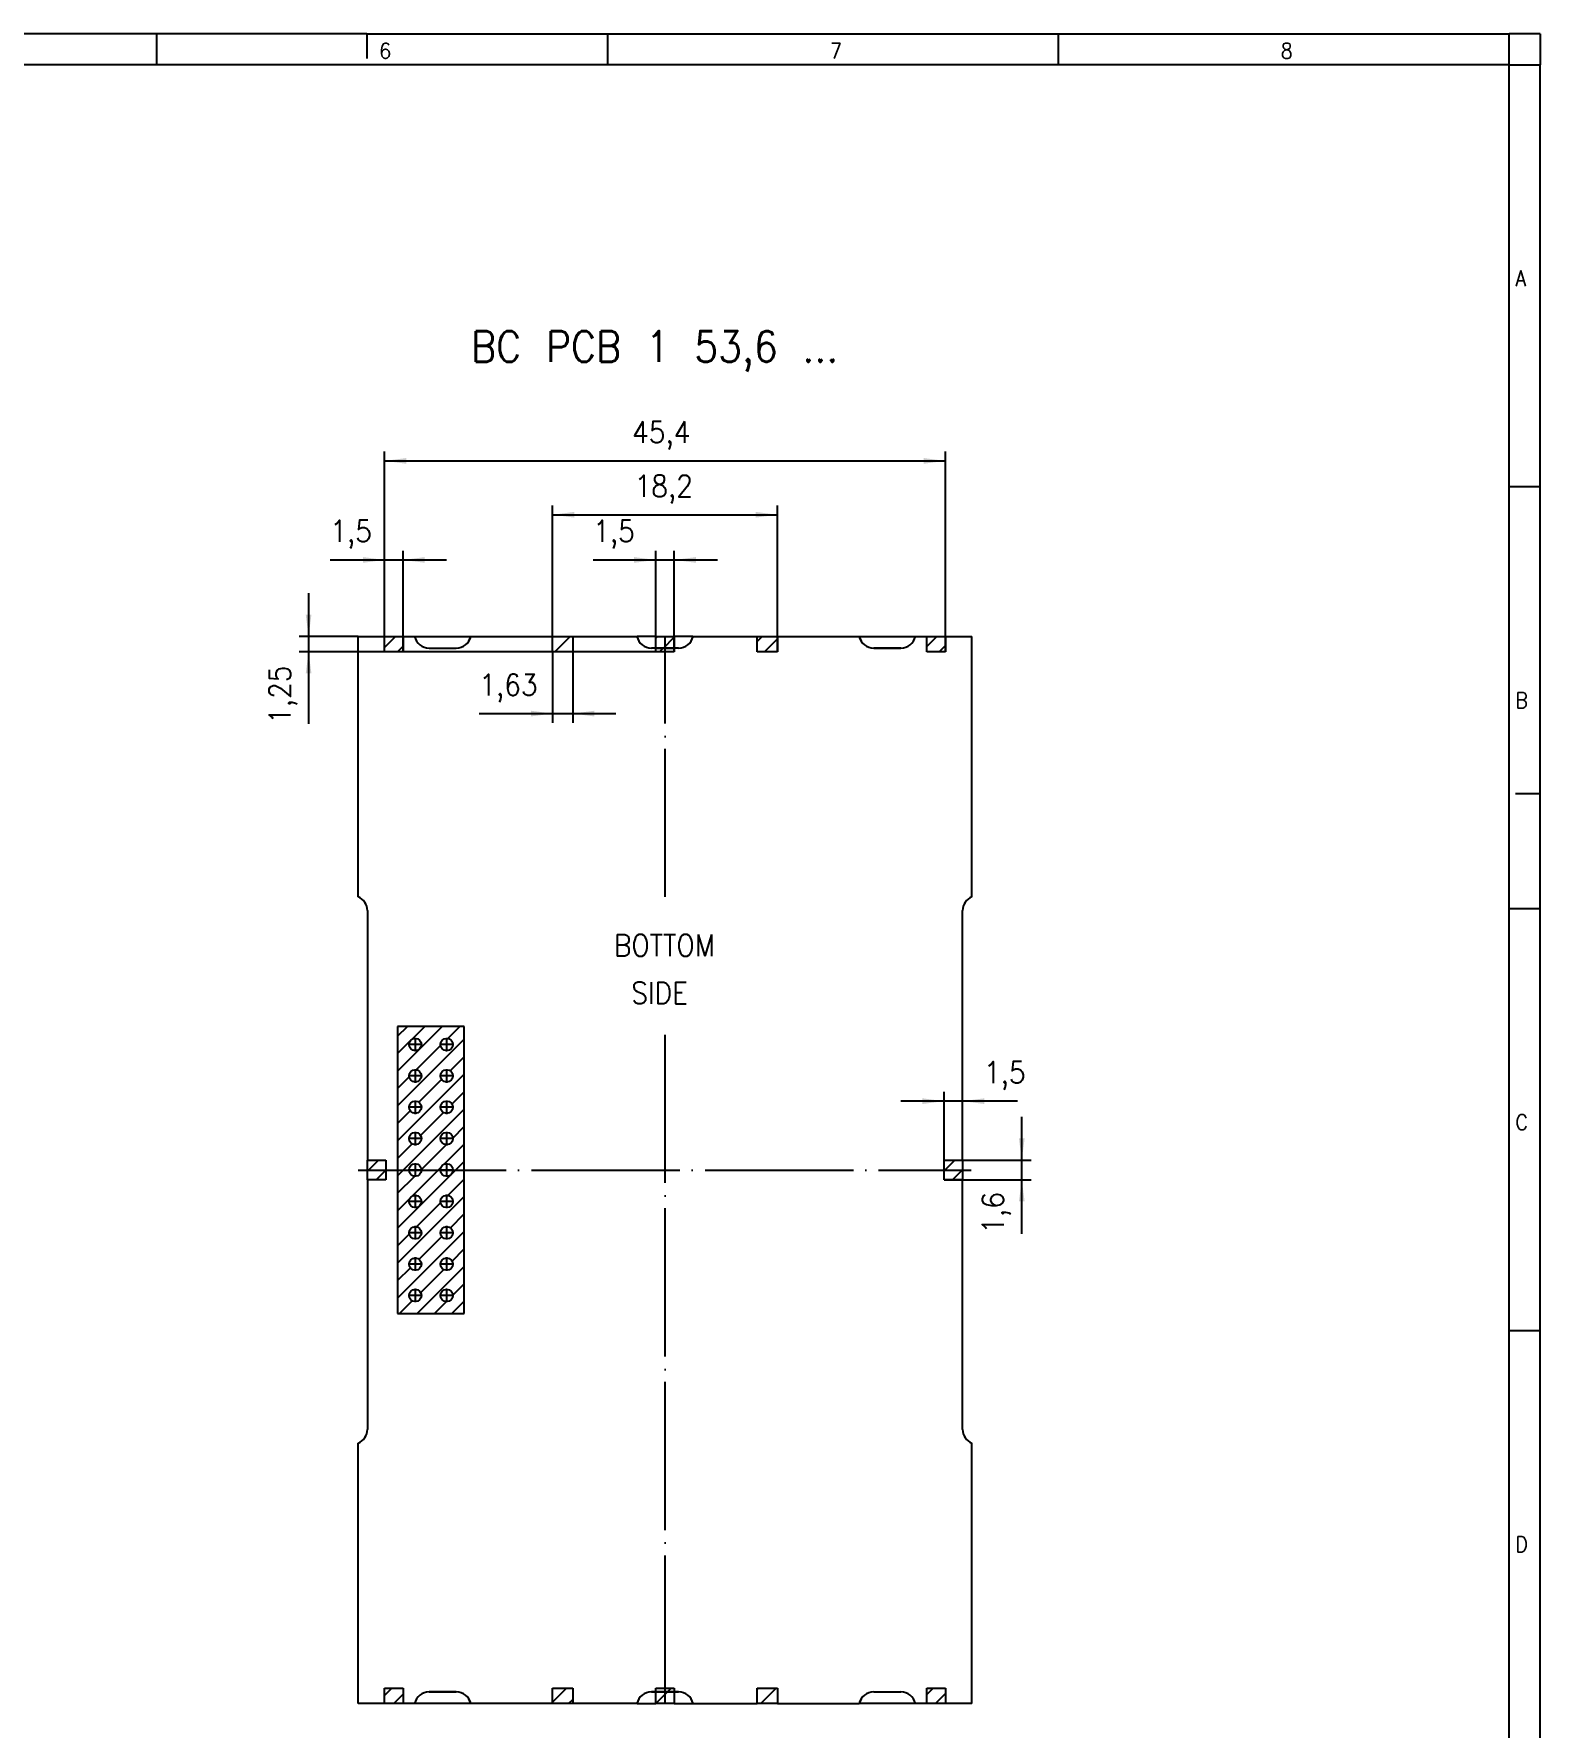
# Model space of a CAD drawing. Header units: millimetres. Extents: x 189 to 783, y 552 to 972.
# Drawn here: x 538.8 to 782.7, y 697.8 to 972.1 of the extents above; entities that cross this region are included whole.
import ezdxf

# ---------------------------------------------------------------- set-up
doc = ezdxf.new("R2010")
doc.units = ezdxf.units.MM
doc.linetypes.add('DOT_CENTER', pattern=[14, 12, -1, 0, -1])
doc.layers.add('1', color=7, linetype='Continuous')
doc.styles.add('CONVERTER_11', font='txt.shx', dxfattribs={"width": 0.9})
doc.dimstyles.new('ME10_DIM_10', dxfattribs={"dimtxt": 1.75, "dimasz": 1.75, "dimexe": 0.75, "dimexo": 0, "dimgap": 0.75, "dimtad": 1, "dimdec": 4, "dimdsep": 46, "dimtxsty": 'CONVERTER_11', "dimsah": 1, "dimcen": 0.09, "dimclrd": 2, "dimclre": 2, "dimclrt": 3, "dimadec": 0, "dimazin": 0, "dimtfac": 1, "dimtdec": 4, "dimtix": 1, "dimtmove": 0, "dimatfit": 3, "dimfxl": 1, "dimtolj": 1, "dimtzin": 0, "dimarcsym": 0})
doc.dimstyles.new('ME10_DIM_11', dxfattribs={"dimtxt": 1.75, "dimasz": 1.75, "dimexe": 0.75, "dimexo": 0, "dimgap": 0.75, "dimtad": 1, "dimdsep": 46, "dimtxsty": 'CONVERTER_11', "dimsah": 1, "dimcen": 0.09, "dimclrd": 2, "dimclre": 2, "dimclrt": 3, "dimadec": 0, "dimazin": 0, "dimtfac": 1, "dimtdec": 4, "dimtix": 1, "dimtmove": 0, "dimatfit": 3, "dimfxl": 1, "dimtolj": 1, "dimtzin": 0, "dimarcsym": 0})
doc.dimstyles.new('ME10_DIM_12', dxfattribs={"dimtxt": 1.75, "dimasz": 1.75, "dimexe": 0.75, "dimexo": 0, "dimgap": 0.75, "dimtad": 1, "dimdec": 4, "dimdsep": 46, "dimtxsty": 'CONVERTER_11', "dimsah": 1, "dimcen": 0.09, "dimclrd": 2, "dimclre": 2, "dimclrt": 3, "dimadec": 0, "dimazin": 0, "dimtfac": 1, "dimtdec": 4, "dimtix": 1, "dimtmove": 0, "dimatfit": 3, "dimfxl": 1, "dimtolj": 1, "dimtzin": 0, "dimarcsym": 0})
doc.dimstyles.new('ME10_DIM_13', dxfattribs={"dimtxt": 1.75, "dimasz": 1.75, "dimexe": 0.75, "dimexo": 0, "dimgap": 0.75, "dimtad": 1, "dimdec": 4, "dimdsep": 46, "dimtxsty": 'CONVERTER_11', "dimsah": 1, "dimcen": 0.09, "dimclrd": 2, "dimclre": 2, "dimclrt": 3, "dimadec": 0, "dimazin": 0, "dimtfac": 1, "dimtdec": 4, "dimtix": 1, "dimtmove": 0, "dimatfit": 3, "dimfxl": 1, "dimtolj": 1, "dimtzin": 0, "dimarcsym": 0})
doc.dimstyles.new('ME10_DIM_14', dxfattribs={"dimtxt": 1.75, "dimasz": 1.75, "dimexe": 0.75, "dimexo": 0, "dimgap": 0.75, "dimtad": 1, "dimdsep": 46, "dimtxsty": 'CONVERTER_11', "dimsah": 1, "dimcen": 0.09, "dimclrd": 2, "dimclre": 2, "dimclrt": 3, "dimadec": 0, "dimazin": 0, "dimtfac": 1, "dimtdec": 4, "dimtix": 1, "dimtmove": 0, "dimatfit": 3, "dimfxl": 1, "dimtolj": 1, "dimtzin": 0, "dimarcsym": 0})
doc.dimstyles.new('ME10_DIM_15', dxfattribs={"dimtxt": 1.75, "dimasz": 1.75, "dimexe": 0.75, "dimexo": 0, "dimgap": 0.75, "dimtad": 1, "dimdec": 4, "dimdsep": 46, "dimtxsty": 'CONVERTER_11', "dimsah": 1, "dimcen": 0.09, "dimclrd": 2, "dimclre": 2, "dimclrt": 3, "dimadec": 0, "dimazin": 0, "dimtfac": 1, "dimtdec": 4, "dimtix": 1, "dimtmove": 0, "dimatfit": 3, "dimfxl": 1, "dimtolj": 1, "dimtzin": 0, "dimarcsym": 0})
doc.dimstyles.new('ME10_DIM_16', dxfattribs={"dimtxt": 1.75, "dimasz": 1.75, "dimexe": 0.75, "dimexo": 0, "dimgap": 0.75, "dimtad": 1, "dimdec": 4, "dimdsep": 46, "dimtxsty": 'CONVERTER_11', "dimsah": 1, "dimcen": 0.09, "dimclrd": 2, "dimclre": 2, "dimclrt": 3, "dimadec": 0, "dimazin": 0, "dimtfac": 1, "dimtdec": 4, "dimtix": 1, "dimtmove": 0, "dimatfit": 3, "dimfxl": 1, "dimtolj": 1, "dimtzin": 0, "dimarcsym": 0})
doc.dimstyles.new('ME10_DIM_17', dxfattribs={"dimtxt": 1.75, "dimasz": 1.75, "dimexe": 0.75, "dimexo": 0, "dimgap": 0.75, "dimtad": 1, "dimdec": 4, "dimdsep": 46, "dimtxsty": 'CONVERTER_11', "dimsah": 1, "dimcen": 0.09, "dimclrd": 2, "dimclre": 2, "dimclrt": 3, "dimadec": 0, "dimazin": 0, "dimtfac": 1, "dimtdec": 4, "dimtix": 1, "dimtmove": 0, "dimatfit": 3, "dimfxl": 1, "dimtolj": 1, "dimtzin": 0, "dimarcsym": 0})
pattern_1 = [(45, (0, 0), (-0.7071068, 0.7071068), [])]

# ---------------------------------------------------------------- blocks, each defined once
blk = doc.blocks.new('BC_PCB_1_53_6_U11_horizontal____1', base_point=(295.65, 350.88))
at = {"layer": '1', "linetype": 'Continuous'}
h = blk.add_hatch(dxfattribs=at)
h.set_pattern_fill('_USER', color=2, angle=45, pattern_type=0)
h.set_pattern_definition(pattern_1)
h.paths.add_polyline_path([(299.3, 437.28), (299.3, 436.03), (297.8, 436.03), (297.8, 437.28)])
h = blk.add_hatch(dxfattribs=at)
h.set_pattern_fill('_USER', color=2, angle=45, pattern_type=0)
h.set_pattern_definition(pattern_1)
h.paths.add_polyline_path([(313.03, 437.28), (313.03, 436.03), (311.4, 436.03), (311.4, 437.28)])
h = blk.add_hatch(dxfattribs=at)
h.set_pattern_fill('_USER', color=2, angle=45, pattern_type=0)
h.set_pattern_definition(pattern_1)
h.paths.add_polyline_path([(321.25, 437.28), (321.25, 436.34), (320.51, 436.34), (320.49, 436.34), (319.75, 436.34), (319.75, 437.28)])
h = blk.add_hatch(dxfattribs=at)
h.set_pattern_fill('_USER', color=2, angle=45, pattern_type=0)
h.set_pattern_definition(pattern_1)
h.paths.add_polyline_path([(321.25, 436.33), (321.25, 436.03), (319.75, 436.03), (319.75, 436.33), (320.49, 436.33), (320.51, 436.33)])
h = blk.add_hatch(dxfattribs=at)
h.set_pattern_fill('_USER', color=2, angle=45, pattern_type=0)
h.set_pattern_definition(pattern_1)
h.paths.add_polyline_path([(329.6, 437.28), (329.6, 436.03), (327.97, 436.03), (327.97, 437.28)])
h = blk.add_hatch(dxfattribs=at)
h.set_pattern_fill('_USER', color=2, angle=45, pattern_type=0)
h.set_pattern_definition(pattern_1)
h.paths.add_polyline_path([(343.2, 437.28), (343.2, 436.03), (341.7, 436.03), (341.7, 437.28)])
h = blk.add_hatch(dxfattribs=at)
h.set_pattern_fill('_USER', color=2, angle=45, pattern_type=0)
h.set_pattern_definition(pattern_1)
h.paths.add_polyline_path([(298.85, 405.71), (298.85, 382.45), (304.25, 382.45), (304.25, 405.71)])
edge = h.paths.add_edge_path(flags=16)
edge.add_arc((300.28, 396.62), 0.5, 0, 360)
edge = h.paths.add_edge_path(flags=16)
edge.add_arc((300.28, 401.7), 0.5, 0, 360)
edge = h.paths.add_edge_path(flags=16)
edge.add_arc((300.28, 394.08), 0.5, 0, 360)
edge = h.paths.add_edge_path(flags=16)
edge.add_arc((300.28, 399.16), 0.5, 0, 360)
edge = h.paths.add_edge_path(flags=16)
edge.add_arc((302.82, 404.24), 0.5, 0, 360)
edge = h.paths.add_edge_path(flags=16)
edge.add_arc((300.28, 404.24), 0.5, 0, 360)
edge = h.paths.add_edge_path(flags=16)
edge.add_arc((302.82, 394.08), 0.5, 0, 360)
edge = h.paths.add_edge_path(flags=16)
edge.add_arc((302.82, 396.62), 0.5, 0, 360)
edge = h.paths.add_edge_path(flags=16)
edge.add_arc((302.82, 399.16), 0.5, 0, 360)
edge = h.paths.add_edge_path(flags=16)
edge.add_arc((302.82, 401.7), 0.5, 0, 360)
edge = h.paths.add_edge_path(flags=16)
edge.add_arc((300.28, 389), 0.5, 0, 360)
edge = h.paths.add_edge_path(flags=16)
edge.add_arc((302.82, 391.54), 0.5, 0, 360)
edge = h.paths.add_edge_path(flags=16)
edge.add_arc((300.28, 391.54), 0.5, 0, 360)
edge = h.paths.add_edge_path(flags=16)
edge.add_arc((300.28, 386.46), 0.5, 0, 360)
edge = h.paths.add_edge_path(flags=16)
edge.add_arc((300.28, 383.92), 0.5, 0, 360)
edge = h.paths.add_edge_path(flags=16)
edge.add_arc((302.82, 383.92), 0.5, 0, 360)
edge = h.paths.add_edge_path(flags=16)
edge.add_arc((302.82, 386.46), 0.5, 0, 360)
edge = h.paths.add_edge_path(flags=16)
edge.add_arc((302.82, 389), 0.5, 0, 360)
h = blk.add_hatch(dxfattribs=at)
h.set_pattern_fill('_USER', color=2, angle=45, pattern_type=0)
h.set_pattern_definition(pattern_1)
h.paths.add_polyline_path([(297.9, 394.88), (297.9, 393.28), (296.4, 393.28), (296.4, 394.88)])
h = blk.add_hatch(dxfattribs=at)
h.set_pattern_fill('_USER', color=2, angle=45, pattern_type=0)
h.set_pattern_definition(pattern_1)
h.paths.add_polyline_path([(344.6, 394.88), (344.6, 393.28), (343.1, 393.28), (343.1, 394.88)])
h = blk.add_hatch(dxfattribs=at)
h.set_pattern_fill('_USER', color=2, angle=45, pattern_type=0)
h.set_pattern_definition(pattern_1)
h.paths.add_polyline_path([(299.3, 352.13), (299.3, 350.88), (297.8, 350.88), (297.8, 352.13)])
h = blk.add_hatch(dxfattribs=at)
h.set_pattern_fill('_USER', color=2, angle=45, pattern_type=0)
h.set_pattern_definition(pattern_1)
h.paths.add_polyline_path([(313.03, 352.13), (313.03, 350.88), (311.4, 350.88), (311.4, 352.13)])
h = blk.add_hatch(dxfattribs=at)
h.set_pattern_fill('_USER', color=2, angle=45, pattern_type=0)
h.set_pattern_definition(pattern_1)
h.paths.add_polyline_path([(321.25, 352.13), (321.25, 351.83), (320.51, 351.83), (320.49, 351.83), (319.75, 351.83), (319.75, 352.13)])
h = blk.add_hatch(dxfattribs=at)
h.set_pattern_fill('_USER', color=2, angle=45, pattern_type=0)
h.set_pattern_definition(pattern_1)
h.paths.add_polyline_path([(321.25, 351.82), (321.25, 350.88), (319.75, 350.88), (319.75, 351.82), (320.49, 351.82), (320.51, 351.82)])
h = blk.add_hatch(dxfattribs=at)
h.set_pattern_fill('_USER', color=2, angle=45, pattern_type=0)
h.set_pattern_definition(pattern_1)
h.paths.add_polyline_path([(329.6, 352.13), (329.6, 350.88), (327.97, 350.88), (327.97, 352.13)])
h = blk.add_hatch(dxfattribs=at)
h.set_pattern_fill('_USER', color=2, angle=45, pattern_type=0)
h.set_pattern_definition(pattern_1)
h.paths.add_polyline_path([(343.2, 352.13), (343.2, 350.88), (341.7, 350.88), (341.7, 352.13)])
at = {"color": 7, "linetype": 'Continuous'}
for p, q in [((295.65, 416.19), (295.65, 437.28)), ((295.65, 437.28), (297.8, 437.28)), ((297.8, 437.28), (299.3, 437.28)), ((297.8, 436.03), (297.8, 437.28)), ((299.3, 437.28), (300.23, 437.28)), ((299.3, 437.28), (299.3, 436.03)), ((300.24, 437.28), (304.76, 437.28)), ((301.4, 436.34), (302.49, 436.34)), ((301.4, 436.33), (302.49, 436.33)), ((302.49, 436.34), (302.51, 436.34)), ((302.49, 436.34), (302.49, 436.33)), ((302.49, 436.33), (302.51, 436.33)), ((302.51, 436.34), (303.6, 436.34)), ((302.51, 436.33), (302.51, 436.34)), ((302.51, 436.33), (303.6, 436.33)), ((304.77, 437.28), (311.4, 437.28)), ((311.4, 437.28), (313.03, 437.28)), ((311.4, 436.03), (311.4, 437.28)), ((313.03, 437.28), (318.23, 437.28)), ((313.03, 437.28), (313.03, 436.03)), ((319.75, 437.28), (318.24, 437.28)), ((319.75, 436.34), (319.4, 436.34)), ((319.75, 436.33), (319.4, 436.33)), ((319.75, 437.28), (321.25, 437.28)), ((319.75, 436.34), (319.75, 437.28)), ((319.75, 436.34), (320.49, 436.34)), ((320.49, 436.33), (319.75, 436.33)), ((319.75, 436.03), (319.75, 436.33)), ((320.49, 436.34), (320.51, 436.34)), ((320.49, 436.34), (320.49, 436.33)), ((320.51, 436.33), (320.49, 436.33)), ((320.51, 436.34), (321.25, 436.34)), ((320.51, 436.33), (320.51, 436.34)), ((321.25, 436.33), (320.51, 436.33)), ((321.25, 437.28), (321.25, 436.34)), ((322.76, 437.28), (321.25, 437.28)), ((321.6, 436.34), (321.25, 436.34)), ((321.6, 436.33), (321.25, 436.33)), ((321.25, 436.33), (321.25, 436.03)), ((322.77, 437.28), (327.97, 437.28)), ((327.97, 437.28), (329.6, 437.28)), ((327.97, 436.03), (327.97, 437.28)), ((329.6, 437.28), (336.23, 437.28)), ((329.6, 437.28), (329.6, 436.03)), ((336.24, 437.28), (340.76, 437.28)), ((337.4, 436.34), (338.49, 436.34)), ((338.49, 436.33), (337.4, 436.33)), ((338.49, 436.34), (338.51, 436.34)), ((338.49, 436.34), (338.49, 436.33)), ((338.51, 436.33), (338.49, 436.33)), ((338.51, 436.33), (338.51, 436.34)), ((338.51, 436.34), (339.6, 436.34)), ((339.6, 436.33), (338.51, 436.33)), ((340.77, 437.28), (341.7, 437.28)), ((341.7, 436.03), (341.7, 437.28)), ((341.7, 437.28), (343.2, 437.28)), ((343.2, 437.28), (345.35, 437.28)), ((343.2, 437.28), (343.2, 436.03)), ((345.35, 416.19), (345.35, 437.28)), ((299.3, 436.03), (297.8, 436.03)), ((313.03, 436.03), (311.4, 436.03)), ((321.25, 436.03), (319.75, 436.03)), ((329.6, 436.03), (327.97, 436.03)), ((343.2, 436.03), (341.7, 436.03)), ((296.4, 415.08), (296.4, 394.88)), ((344.6, 394.88), (344.6, 415.08)), ((304.25, 405.71), (298.85, 405.71)), ((298.85, 405.71), (298.85, 382.45)), ((304.25, 382.45), (304.25, 405.71)), ((296.4, 393.28), (296.4, 394.88)), ((296.4, 394.88), (297.9, 394.88)), ((297.9, 394.88), (297.9, 393.28)), ((343.1, 393.28), (343.1, 394.88)), ((343.1, 394.88), (344.6, 394.88)), ((344.6, 394.88), (344.6, 393.28)), ((296.4, 393.28), (296.4, 373.08)), ((297.9, 393.28), (296.4, 393.28)), ((344.6, 393.28), (343.1, 393.28)), ((344.6, 373.08), (344.6, 393.28)), ((298.85, 382.45), (304.25, 382.45)), ((295.65, 350.88), (295.65, 371.96)), ((345.35, 350.88), (345.35, 371.96)), ((297.8, 350.88), (297.8, 352.13)), ((297.8, 352.13), (299.3, 352.13)), ((299.3, 352.13), (299.3, 350.88)), ((301.4, 351.83), (302.49, 351.83)), ((302.49, 351.82), (301.4, 351.82)), ((302.49, 351.83), (302.49, 351.82)), ((302.49, 351.83), (302.51, 351.83)), ((302.51, 351.82), (302.49, 351.82)), ((302.51, 351.82), (302.51, 351.83)), ((302.51, 351.83), (303.6, 351.83)), ((303.6, 351.82), (302.51, 351.82)), ((311.4, 352.13), (313.03, 352.13)), ((311.4, 350.88), (311.4, 352.13)), ((313.03, 352.13), (313.03, 350.88)), ((319.4, 351.83), (319.75, 351.83)), ((319.75, 351.82), (319.4, 351.82)), ((319.75, 351.83), (319.75, 352.13)), ((319.75, 352.13), (321.25, 352.13)), ((319.75, 351.83), (320.49, 351.83)), ((319.75, 350.88), (319.75, 351.82)), ((320.49, 351.82), (319.75, 351.82)), ((320.49, 351.83), (320.51, 351.83)), ((320.49, 351.83), (320.49, 351.82)), ((320.51, 351.82), (320.49, 351.82)), ((320.51, 351.82), (320.51, 351.83)), ((320.51, 351.83), (321.25, 351.83)), ((321.25, 351.82), (320.51, 351.82)), ((321.25, 352.13), (321.25, 351.83)), ((321.25, 351.83), (321.6, 351.83)), ((321.25, 351.82), (321.25, 350.88)), ((321.6, 351.82), (321.25, 351.82)), ((327.97, 352.13), (329.6, 352.13)), ((327.97, 350.88), (327.97, 352.13)), ((329.6, 352.13), (329.6, 350.88)), ((337.4, 351.83), (338.49, 351.83)), ((337.4, 351.82), (338.49, 351.82)), ((338.49, 351.83), (338.49, 351.82)), ((338.49, 351.83), (338.51, 351.83)), ((338.49, 351.82), (338.51, 351.82)), ((338.51, 351.82), (338.51, 351.83)), ((338.51, 351.83), (339.6, 351.83)), ((338.51, 351.82), (339.6, 351.82)), ((341.7, 350.88), (341.7, 352.13)), ((341.7, 352.13), (343.2, 352.13)), ((343.2, 352.13), (343.2, 350.88)), ((297.8, 350.88), (295.65, 350.88)), ((299.3, 350.88), (297.8, 350.88)), ((300.23, 350.88), (299.3, 350.88)), ((304.76, 350.88), (300.24, 350.88)), ((311.4, 350.88), (304.77, 350.88)), ((313.03, 350.88), (311.4, 350.88)), ((318.23, 350.88), (313.03, 350.88)), ((318.24, 350.88), (319.75, 350.88)), ((321.25, 350.88), (319.75, 350.88)), ((321.25, 350.88), (322.76, 350.88)), ((322.77, 350.88), (327.97, 350.88)), ((329.6, 350.88), (327.97, 350.88)), ((329.6, 350.88), (336.23, 350.88)), ((340.76, 350.88), (336.24, 350.88)), ((341.7, 350.88), (340.77, 350.88)), ((343.2, 350.88), (341.7, 350.88)), ((345.35, 350.88), (343.2, 350.88))]:
    blk.add_line(p, q, dxfattribs=at)
for centre in [(300.28, 404.24), (302.82, 404.24), (300.28, 401.7), (302.82, 401.7), (300.28, 399.16), (302.82, 399.16), (300.28, 396.62), (302.82, 396.62), (300.28, 394.08), (302.82, 394.08), (300.28, 391.54), (302.82, 391.54), (300.28, 389), (302.82, 389), (300.28, 386.46), (302.82, 386.46), (300.28, 383.92), (302.82, 383.92)]:
    blk.add_circle(centre, 0.5, dxfattribs=at)
for centre, radius, start, end in [((301.4, 437.53), 1.2, 192.0247, 270), ((301.4, 437.53), 1.19, 192.1273, 270), ((303.6, 437.53), 1.2, 270, 347.9753), ((303.6, 437.53), 1.19, 270, 347.8727), ((319.4, 437.53), 1.2, 192.0247, 270), ((319.4, 437.53), 1.19, 192.1273, 270), ((321.6, 437.53), 1.19, 270, 347.8727), ((321.6, 437.53), 1.2, 270, 347.9753), ((337.4, 437.53), 1.2, 192.0247, 270), ((337.4, 437.53), 1.19, 192.1273, 270), ((339.6, 437.53), 1.19, 270, 347.8727), ((339.6, 437.53), 1.2, 270, 347.9753), ((295.2, 415.08), 1.2, 0, 67.9757), ((345.8, 415.08), 1.2, 112.0243, 180), ((295.2, 373.08), 1.2, 292.0243, 0), ((345.8, 373.08), 1.2, 180, 247.9757), ((301.4, 350.63), 1.2, 90, 167.9753), ((301.4, 350.63), 1.19, 90, 167.8727), ((303.6, 350.63), 1.2, 12.0247, 90), ((303.6, 350.63), 1.19, 12.1273, 90), ((319.4, 350.63), 1.2, 90, 167.9753), ((319.4, 350.63), 1.19, 90, 167.8727), ((321.6, 350.63), 1.2, 12.0247, 90), ((321.6, 350.63), 1.19, 12.1273, 90), ((337.4, 350.63), 1.2, 90, 167.9753), ((337.4, 350.63), 1.19, 90, 167.8727), ((339.6, 350.63), 1.2, 12.0247, 90), ((339.6, 350.63), 1.19, 12.1273, 90)]:
    blk.add_arc(centre, radius, start, end, dxfattribs=at)
at = {"layer": '1', "color": 2, "linetype": 'DOT_CENTER'}
for p, q in [((320.5, 416.19), (320.5, 437.28)), ((300.28, 404.79), (300.28, 403.69)), ((302.82, 404.79), (302.82, 403.69)), ((320.5, 350.88), (320.5, 405.67)), ((300.83, 404.24), (299.73, 404.24)), ((303.37, 404.24), (302.27, 404.24)), ((300.28, 402.25), (300.28, 401.15)), ((302.82, 402.25), (302.82, 401.15)), ((300.83, 401.7), (299.73, 401.7)), ((303.37, 401.7), (302.27, 401.7)), ((300.28, 399.71), (300.28, 398.61)), ((302.82, 399.71), (302.82, 398.61)), ((300.83, 399.16), (299.73, 399.16)), ((303.37, 399.16), (302.27, 399.16)), ((300.83, 396.62), (299.73, 396.62)), ((300.28, 397.17), (300.28, 396.07)), ((303.37, 396.62), (302.27, 396.62)), ((302.82, 397.17), (302.82, 396.07)), ((295.65, 394.08), (345.28, 394.08)), ((300.83, 394.08), (299.73, 394.08)), ((300.28, 394.63), (300.28, 393.53)), ((303.37, 394.08), (302.27, 394.08)), ((302.82, 394.63), (302.82, 393.53)), ((300.83, 391.54), (299.73, 391.54)), ((300.28, 392.09), (300.28, 390.99)), ((303.37, 391.54), (302.27, 391.54)), ((302.82, 392.09), (302.82, 390.99)), ((300.83, 389), (299.73, 389)), ((300.28, 389.55), (300.28, 388.45)), ((303.37, 389), (302.27, 389)), ((302.82, 389.55), (302.82, 388.45)), ((300.28, 387.01), (300.28, 385.91)), ((302.82, 387.01), (302.82, 385.91)), ((300.83, 386.46), (299.73, 386.46)), ((303.37, 386.46), (302.27, 386.46)), ((300.28, 384.47), (300.28, 383.37)), ((302.82, 384.47), (302.82, 383.37)), ((300.83, 383.92), (299.73, 383.92)), ((303.37, 383.92), (302.27, 383.92))]:
    blk.add_line(p, q, dxfattribs=at)
blk = doc.blocks.new('*D12')
at = {"layer": '1', "color": 2, "linetype": 'Continuous'}
for p, q in [((293.39, 443.47), (297.8, 443.47)), ((297.8, 436.03), (297.8, 444.22)), ((297.8, 443.47), (299.3, 443.47)), ((299.3, 436.03), (299.3, 444.22)), ((299.3, 443.47), (302.8, 443.47))]:
    blk.add_line(p, q, dxfattribs=at)
at = {"layer": '1', "color": 2}
for points in [[(296.05, 443.24), (296.05, 443.7), (297.8, 443.47)], [(301.05, 443.7), (301.05, 443.24), (299.3, 443.47)]]:
    blk.add_solid(points, dxfattribs=at)
at = {"layer": '1', "color": 3, "insert": (293.39, 444.4), "char_height": 1.75, "attachment_point": 7, "rotation": 0.0001, "line_spacing_factor": 0.60024, "style": 'CONVERTER_11'}
blk.add_mtext('1,5', dxfattribs=at)
blk = doc.blocks.new('*D13')
at = {"layer": '1', "color": 2, "linetype": 'Continuous'}
for p, q in [((311.4, 436.03), (311.4, 430.28)), ((313.03, 436.03), (313.03, 430.28)), ((305.46, 431.03), (311.4, 431.03)), ((311.4, 431.03), (313.03, 431.03)), ((313.03, 431.03), (316.53, 431.03))]:
    blk.add_line(p, q, dxfattribs=at)
at = {"layer": '1', "color": 2}
for points in [[(309.65, 430.8), (309.65, 431.26), (311.4, 431.03)], [(314.78, 431.26), (314.78, 430.8), (313.03, 431.03)]]:
    blk.add_solid(points, dxfattribs=at)
at = {"layer": '1', "color": 3, "insert": (305.46, 431.95), "char_height": 1.75, "attachment_point": 7, "rotation": 0.0001, "line_spacing_factor": 0.60024, "style": 'CONVERTER_11'}
blk.add_mtext('1,63', dxfattribs=at)
blk = doc.blocks.new('*D14')
at = {"layer": '1', "color": 2, "linetype": 'Continuous'}
for p, q in [((311.4, 436.03), (311.4, 447.88)), ((329.6, 436.03), (329.6, 447.88)), ((311.4, 447.13), (329.6, 447.13))]:
    blk.add_line(p, q, dxfattribs=at)
at = {"layer": '1', "color": 2}
for points in [[(313.15, 447.36), (313.15, 446.9), (311.4, 447.13)], [(327.85, 446.9), (327.85, 447.36), (329.6, 447.13)]]:
    blk.add_solid(points, dxfattribs=at)
at = {"layer": '1', "color": 3, "insert": (318.04, 448.05), "char_height": 1.75, "attachment_point": 7, "rotation": 0.0001, "line_spacing_factor": 0.60024, "style": 'CONVERTER_11'}
blk.add_mtext('18,2', dxfattribs=at)
blk = doc.blocks.new('*D15')
at = {"layer": '1', "color": 2, "linetype": 'Continuous'}
for p, q in [((297.8, 449.99), (297.8, 452.24)), ((297.8, 451.49), (343.2, 451.49)), ((343.2, 449.99), (343.2, 452.24)), ((297.8, 449.99), (297.8, 449.99)), ((297.8, 436.03), (297.8, 449.99)), ((343.2, 436.03), (343.2, 449.99)), ((343.2, 449.99), (343.2, 449.99))]:
    blk.add_line(p, q, dxfattribs=at)
at = {"layer": '1', "color": 2}
for points in [[(299.55, 451.72), (299.55, 451.26), (297.8, 451.49)], [(341.45, 451.26), (341.45, 451.72), (343.2, 451.49)]]:
    blk.add_solid(points, dxfattribs=at)
at = {"layer": '1', "color": 3, "insert": (317.83, 452.41), "char_height": 1.75, "attachment_point": 7, "rotation": 0.0001, "line_spacing_factor": 0.60024, "style": 'CONVERTER_11'}
blk.add_mtext('45,4', dxfattribs=at)
blk = doc.blocks.new('*D16')
at = {"layer": '1', "color": 2, "linetype": 'Continuous'}
for p, q in [((314.67, 443.47), (319.75, 443.47)), ((319.75, 436.03), (319.75, 444.22)), ((319.75, 443.47), (321.25, 443.47)), ((321.25, 436.03), (321.25, 444.22)), ((321.25, 443.47), (324.75, 443.47))]:
    blk.add_line(p, q, dxfattribs=at)
at = {"layer": '1', "color": 2}
for points in [[(318, 443.24), (318, 443.7), (319.75, 443.47)], [(323, 443.7), (323, 443.24), (321.25, 443.47)]]:
    blk.add_solid(points, dxfattribs=at)
at = {"layer": '1', "color": 3, "insert": (314.67, 444.4), "char_height": 1.75, "attachment_point": 7, "rotation": 0.0001, "line_spacing_factor": 0.60024, "style": 'CONVERTER_11'}
blk.add_mtext('1,5', dxfattribs=at)
blk = doc.blocks.new('*D17')
at = {"layer": '1', "color": 2, "linetype": 'Continuous'}
for p, q in [((349.39, 394.88), (349.39, 398.38)), ((343.1, 394.88), (350.14, 394.88)), ((349.39, 393.28), (349.39, 394.88)), ((343.1, 393.28), (350.14, 393.28)), ((349.39, 388.92), (349.39, 393.28))]:
    blk.add_line(p, q, dxfattribs=at)
at = {"layer": '1', "color": 2}
for points in [[(349.16, 396.63), (349.62, 396.63), (349.39, 394.88)], [(349.62, 391.53), (349.16, 391.53), (349.39, 393.28)]]:
    blk.add_solid(points, dxfattribs=at)
at = {"layer": '1', "color": 3, "insert": (348.47, 388.92), "char_height": 1.75, "attachment_point": 7, "rotation": 90, "line_spacing_factor": 0.60024, "style": 'CONVERTER_11'}
blk.add_mtext('1,6', dxfattribs=at)
blk = doc.blocks.new('*D18')
at = {"layer": '1', "color": 2, "linetype": 'Continuous'}
for p, q in [((343.1, 399.65), (339.6, 399.65)), ((343.1, 394.88), (343.1, 400.4)), ((344.6, 399.65), (343.1, 399.65)), ((344.6, 394.88), (344.6, 400.4)), ((349.03, 399.65), (344.6, 399.65))]:
    blk.add_line(p, q, dxfattribs=at)
at = {"layer": '1', "color": 2}
for points in [[(341.35, 399.42), (341.35, 399.88), (343.1, 399.65)], [(346.35, 399.88), (346.35, 399.42), (344.6, 399.65)]]:
    blk.add_solid(points, dxfattribs=at)
at = {"layer": '1', "color": 3, "insert": (346.32, 400.57), "char_height": 1.75, "attachment_point": 7, "rotation": 0.0001, "line_spacing_factor": 0.60024, "style": 'CONVERTER_11'}
blk.add_mtext('1,5', dxfattribs=at)
blk = doc.blocks.new('*D19')
at = {"layer": '1', "color": 2, "linetype": 'Continuous'}
for p, q in [((291.64, 440.78), (291.64, 437.28)), ((295.65, 437.28), (290.89, 437.28)), ((291.64, 437.28), (291.64, 436.03)), ((319.75, 436.03), (290.89, 436.03)), ((291.64, 436.03), (291.64, 430.19))]:
    blk.add_line(p, q, dxfattribs=at)
at = {"layer": '1', "color": 2}
for points in [[(291.41, 439.03), (291.87, 439.03), (291.64, 437.28)], [(291.87, 434.28), (291.41, 434.28), (291.64, 436.03)]]:
    blk.add_solid(points, dxfattribs=at)
at = {"layer": '1', "color": 3, "insert": (290.72, 430.19), "char_height": 1.75, "attachment_point": 7, "rotation": 90, "line_spacing_factor": 0.60024, "style": 'CONVERTER_11'}
blk.add_mtext('1,25', dxfattribs=at)
blk = doc.blocks.new('_rahmen__8', base_point=(777.72, 552.13))
at = {"layer": '1', "color": 2, "linetype": 'Continuous'}
for p, q in [((558.72, 972.13), (485.72, 972.13)), ((592.72, 972.13), (558.72, 972.13)), ((558.72, 967.13), (558.72, 972.13)), ((592.72, 972.13), (592.72, 968.13)), ((592.72, 972.13), (631.72, 972.13)), ((631.72, 972.13), (704.72, 972.13)), ((631.72, 967.13), (631.72, 972.13)), ((704.72, 972.13), (777.72, 972.13)), ((704.72, 967.13), (704.72, 972.13)), ((777.72, 967.13), (777.72, 972.13)), ((782.72, 972.13), (777.72, 972.13)), ((782.72, 972.13), (782.72, 967.13)), ((777.72, 967.13), (782.72, 967.13)), ((782.72, 898.79), (782.72, 967.13)), ((782.72, 898.79), (777.72, 898.79)), ((782.72, 849.13), (782.72, 898.79)), ((778.72, 849.13), (782.72, 849.13)), ((782.72, 830.46), (782.72, 849.13)), ((782.72, 830.46), (777.72, 830.46)), ((782.72, 762.13), (782.72, 830.46)), ((782.72, 762.13), (777.72, 762.13)), ((782.72, 693.79), (782.72, 762.13))]:
    blk.add_line(p, q, dxfattribs=at)
at = {"layer": '1', "color": 6, "linetype": 'Continuous'}
for p, q in [((558.72, 967.13), (485.72, 967.13)), ((631.72, 967.13), (558.72, 967.13)), ((704.72, 967.13), (631.72, 967.13)), ((777.72, 967.13), (704.72, 967.13)), ((777.72, 898.79), (777.72, 967.13)), ((777.72, 830.46), (777.72, 898.79)), ((777.72, 762.13), (777.72, 830.46)), ((777.72, 693.79), (777.72, 762.13))]:
    blk.add_line(p, q, dxfattribs=at)
at = {"layer": '1', "color": 7, "style": 'CONVERTER_11', "width": 0.9}
for s, p in [('6', (594.72, 968.13)), ('7', (667.72, 968.13)), ('8', (740.72, 968.13)), ('A', (778.72, 931.29)), ('B', (778.72, 862.96)), ('C', (778.72, 794.63)), ('D', (778.72, 726.29))]:
    blk.add_text(s, height=2.5, dxfattribs=at).set_placement(p)
blk = doc.blocks.new('A2I_HS_CD__9', base_point=(777.72, 552.13))
at = {"layer": '1'}
blk.add_blockref('_rahmen__8', (777.72, 552.13), dxfattribs=at)
blk = doc.blocks.new('Rückansicht1__2', base_point=(311.5, 394.07607))
blk.add_blockref('BC_PCB_1_53_6_U11_horizontal____1', (295.65, 350.87607))
at = {"layer": '1', "color": 6, "style": 'CONVERTER_11', "width": 0.9}
blk.add_text('BC PCB 1 53,6 ...', height=2.5, dxfattribs=at).set_placement((304.80884, 459.5))
at = {"layer": '1', "color": 3, "insert": (316.35905, 407.53687), "char_height": 1.75, "attachment_point": 7, "line_spacing_factor": 1.320528, "style": 'CONVERTER_11'}
blk.add_mtext('BOTTOM\\P SIDE', dxfattribs=at)
at = {"layer": '1'}
for p1, p2, distance, dimstyle, picture, middle, turn in [((343.2, 436.02607), (297.8, 436.02607), -15.45948, 'ME10_DIM_13', '*D15', (320.23648, 453.19805), 0.0001389), ((299.3, 436.02607), (297.8, 436.02607), -7.44554, 'ME10_DIM_10', '*D12', (294.74441, 445.18411), 0.0001389), ((321.25, 436.02607), (319.75, 436.02607), -7.44554, 'ME10_DIM_14', '*D16', (316.02252, 445.18411), 0.0001389), ((343.1, 394.87607), (344.6, 394.87607), 4.77091, 'ME10_DIM_16', '*D18', (347.67317, 401.35949), 0.0001389), ((343.1, 394.87607), (343.1, 393.27607), 6.29308, 'ME10_DIM_15', '*D17', (347.68058, 390.27584), 90)]:
    dim = blk.add_aligned_dim(p1=p1, p2=p2, distance=distance, dimstyle=dimstyle, dxfattribs=at)
    dim.commit()
    dim.dimension.update_dxf_attribs({"geometry": picture, "text_midpoint": middle, "text_rotation": turn})
for base, p1, dimstyle, picture, middle in [((311.4, 447.12742), (329.6, 436.02607), 'ME10_DIM_12', '*D14', (320.18857, 448.83992)), ((311.4, 431.02607), (313.0335, 436.02607), 'ME10_DIM_11', '*D13', (307.60058, 432.73857))]:
    dim = blk.add_linear_dim(base=base, p1=p1, p2=(311.4, 436.02607), dimstyle=dimstyle, dxfattribs=at)
    dim.commit()
    dim.dimension.update_dxf_attribs({"geometry": picture, "text_midpoint": middle, "text_rotation": 0.0001389})
dim = blk.add_linear_dim(base=(291.64214, 437.27607), p1=(319.75, 436.02607), p2=(295.65, 437.27607), angle=90, dimstyle='ME10_DIM_17', dxfattribs=at)
dim.commit()
dim.dimension.update_dxf_attribs({"geometry": '*D19', "text_midpoint": (289.92964, 432.33027), "text_rotation": 90})

msp = doc.modelspace()

# ---------------------------------------------------------------- block references
msp.add_blockref('A2I_HS_CD__9', (777.72, 552.13))
at = {"xscale": 2, "yscale": 2, "zscale": 2}
msp.add_blockref('Rückansicht1__2', (623, 788.15), dxfattribs=at)

doc.saveas('drawing.dxf')
